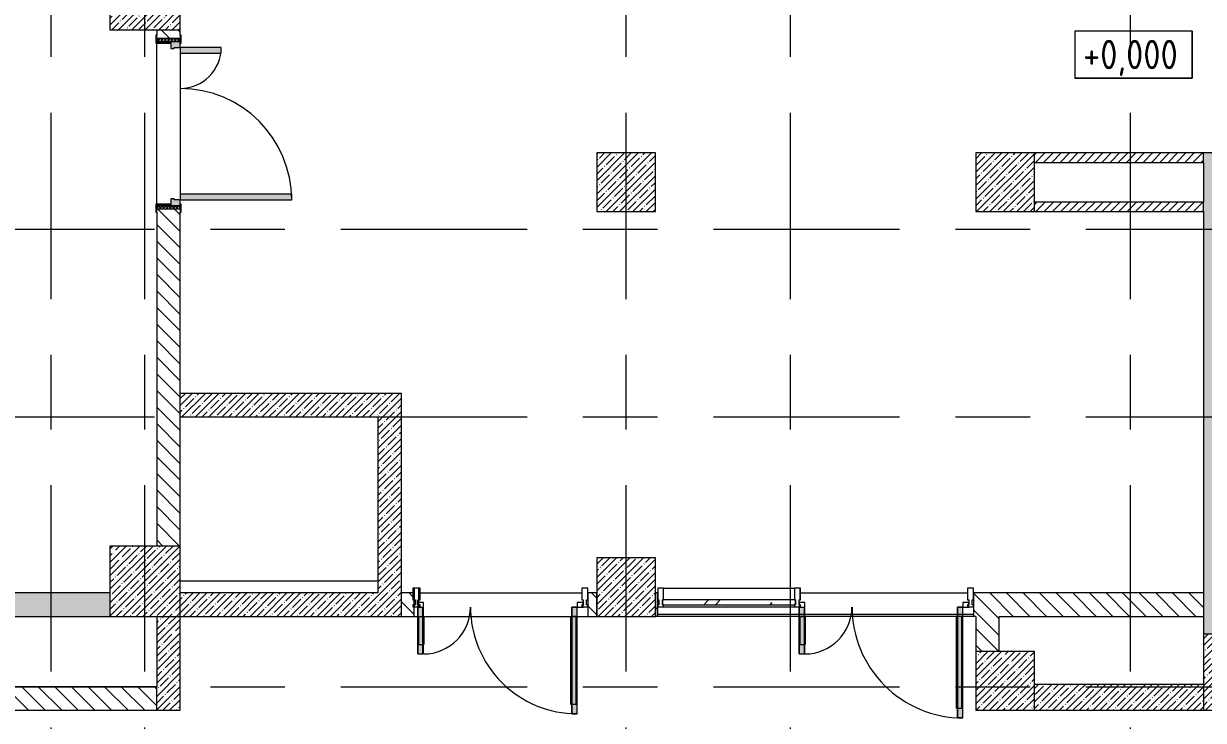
# Model space of a CAD drawing. Header units: millimetres. Extents: x 35143 to 244272, y -8553 to 29000.
# Drawn here: x 65425 to 75480, y 10814 to 16753 of the extents above; entities that cross this region are included whole.
import ezdxf

# ---------------------------------------------------------------- set-up
doc = ezdxf.new("R2010")
doc.units = ezdxf.units.MM
doc.linetypes.add('Осевая', pattern=[3175, 635, -476.25, 1587.5, -476.25])
for name, color, linetype, lineweight, true_color in [('A-DETL-GENF-1', 7, 'Continuous', 9, 0xaaaaaa), ('A-DETL-GENF-2', 7, 'Continuous', 9, 0xe2e2e2), ('A-DOOR-1', 7, 'Continuous', 9, 0xaaaaaa), ('A-DOOR-2', 7, 'Continuous', 9, 0xe2e2e2), ('A-DOOR-FRAM-1', 7, 'Continuous', 9, 0xe2e2e2), ('A-DOOR-FRAM-2', 7, 'Continuous', 9, 0xaaaaaa), ('A-FLOR-1', 7, 'Continuous', 9, 0xaaaaaa), ('I-WALL-1', 7, 'Continuous', 9, 0x787878)]:
    doc.layers.add(name, color=color, linetype=linetype, lineweight=lineweight, true_color=true_color)
for name, color, linetype, lineweight in [('A-GLAZ-CURT', 7, 'Continuous', 9), ('A-GLAZ-CWMG', 7, 'Continuous', 9), ('A-WALL-1', 7, 'Continuous', 13), ('G-ANNO-DIMS', 7, 'Continuous', 9), ('I-WALL', 7, 'Continuous', 9), ('S-COLS', 7, 'Continuous', 9), ('Оси-2', 7, 'Осевая', 9)]:
    doc.layers.add(name, color=color, linetype=linetype, lineweight=lineweight)
doc.styles.add('GOST Common', font='GOST_Common.ttf', dxfattribs={"width": 0.9, "height": 250})
pattern_1 = [(135, (0, 0), (-70.71068, -70.71068), [])]
pattern_2 = [(45, (0, 0), (-57.02463, 57.02463), []), (45, (57.025, 0), (-57.02463, 57.02463), [100.806, -20.161, 3.353, -16.808])]
pattern_3 = [(45, (0, 0), (-35.35534, 35.35534), [])]

# ---------------------------------------------------------------- blocks, each defined once
blk = doc.blocks.new('BSC_Колонна _Прямоугольная - 600х600-23205240-План монтажа стен и перегородок 2 этажа в осях 12-23')
at = {"layer": 'S-COLS'}
h = blk.add_hatch(dxfattribs=at)
h.set_pattern_fill('FP_15', color=256, style=0, pattern_type=2)
h.set_pattern_definition([(45, (-66460, -12000), (-57.02463, 57.02463), []), (45, (-66402.975, -12000), (-57.02463, 57.02463), [100.806, -20.161, 3.353, -16.808])])
h.paths.add_polyline_path([(-300, -300), (300, -300), (300, 300), (-300, 300)])
for p, q in [((300, 300), (-300, 300)), ((-300, 300), (-300, -300)), ((300, -300), (300, 300)), ((-300, -300), (300, -300))]:
    blk.add_line(p, q, dxfattribs=at)
blk = doc.blocks.new('BSC_Колонна _Прямоугольная - 600х600-V14-План монтажа стен и перегородок 2 этажа в осях 12-23')
at = {"layer": 'S-COLS'}
h = blk.add_hatch(dxfattribs=at)
h.set_pattern_fill('FP_16', color=256, style=0, pattern_type=2)
h.set_pattern_definition([(45, (-66460, -17000), (-57.02463, 57.02463), []), (45, (-66402.975, -17000), (-57.02463, 57.02463), [100.806, -20.161, 3.353, -16.808])])
h.paths.add_polyline_path([(-300, -300), (300, -300), (300, 300), (-300, 300)])
for p, q in [((300, 300), (-300, 300)), ((-300, 300), (-300, -300)), ((300, -300), (300, 300)), ((-300, -300), (300, -300))]:
    blk.add_line(p, q, dxfattribs=at)
blk = doc.blocks.new('110_Дверь_СКБ_2Ст - Д-6_л__ ДОО_Дв_1450x2100h_Дверь из раздевальной в коридор-25835678-План монтажа стен и перегородок 2 этажа в осях 12-23')
at = {"layer": 'A-DOOR-1'}
h = blk.add_hatch(dxfattribs=at)
h.set_pattern_fill('FP_25', color=256, style=0, pattern_type=2)
h.set_pattern_definition([(135, (1576.41, 164.685), (-14.14214, -14.14214), []), (225, (1576.41, 164.685), (14.14214, -14.14214), [])])
h.paths.add_polyline_path([(737.5, 100), (712.5, 100), (712.5, -100), (737.5, -100)])
at = {"layer": 'A-DOOR-2'}
for points in [[(662.5, 1050), (612.5, 1050), (612.5, 100), (662.5, 100), (662.5, 779.8)], [(-587.5, 100), (-587.5, 450), (-637.5, 450), (-637.5, 100)]]:
    blk.add_hatch(color=256, dxfattribs=at).paths.add_polyline_path(points)
h = blk.add_hatch(color=256, dxfattribs=at)
h.paths.add_polyline_path([(712.5, 100), (662.5, 100), (662.5, 50), (652.5, 50), (652.5, 20), (712.5, 20)])
h.paths.add_polyline_path([(-627.5, 20), (-627.5, 50), (-637.5, 50), (-637.5, 100), (-687.5, 100), (-687.5, 20)])
at = {"layer": 'A-DOOR-FRAM-1'}
for points in [[(-672.5, 100), (-672.5, 108), (-742.5, 108), (-742.5, 100)], [(767.5, 100), (767.5, 108), (697.5, 108), (697.5, 100)], [(-672.5, 20), (-687.5, 20), (-687.5, -100), (-672.5, -100)], [(712.5, 20), (697.5, 20), (697.5, -100), (712.5, -100)], [(-672.5, -100), (-742.5, -100), (-742.5, -108), (-672.5, -108)], [(767.5, -108), (767.5, -100), (697.5, -100), (697.5, -108)]]:
    blk.add_hatch(color=256, dxfattribs=at).paths.add_polyline_path(points)
at = {"layer": 'A-DOOR-FRAM-2'}
h = blk.add_hatch(dxfattribs=at)
h.set_pattern_fill('FP_26', color=256, style=0, pattern_type=2)
h.set_pattern_definition([(45, (-546.384, 164.685), (-14.1421, 14.1421), []), (135, (-546.384, 164.685), (-14.1421, -14.1421), [])])
h.paths.add_polyline_path([(-687.5, -100), (-687.5, 100), (-712.5, 100), (-712.5, -100)])
at = {"layer": 'A-DOOR-1'}
for p, q in [((662.5, 1050), (612.5, 1050)), ((612.5, 1050), (612.5, 100)), ((662.5, 100), (662.5, 1050)), ((-637.5, 450), (-637.5, 100)), ((-587.5, 450), (-637.5, 450)), ((-587.5, 100), (-587.5, 450)), ((-637.5, 100), (-587.5, 100)), ((612.5, 100), (662.5, 100))]:
    blk.add_line(p, q, dxfattribs=at)
for centre, radius, start, end in [((662.5, 100), 950, 90, 180), ((-637.5, 100), 350, 360, 90)]:
    blk.add_arc(centre, radius, start, end, dxfattribs=at)
at = {"layer": 'A-DOOR-FRAM-2'}
for p, q in [((-672.5, 108), (-742.5, 108)), ((-742.5, 108), (-742.5, 100)), ((-672.5, 100), (-672.5, 108)), ((767.5, 108), (697.5, 108)), ((697.5, 108), (697.5, 100)), ((767.5, 100), (767.5, 108)), ((-742.5, 100), (-672.5, 100)), ((-687.5, 100), (-712.5, 100)), ((-712.5, 100), (-712.5, -100)), ((-637.5, 100), (-687.5, 100)), ((-687.5, 100), (-687.5, 20)), ((-687.5, -100), (-687.5, 100)), ((-687.5, 20), (-627.5, 20)), ((-672.5, 20), (-687.5, 20)), ((-687.5, 20), (-687.5, -100)), ((-672.5, -100), (-672.5, 20)), ((-637.5, 50), (-637.5, 100)), ((-627.5, 50), (-637.5, 50)), ((-627.5, 20), (-627.5, 50)), ((662.5, 50), (652.5, 50)), ((652.5, 50), (652.5, 20)), ((652.5, 20), (712.5, 20)), ((662.5, 100), (662.5, 50)), ((712.5, 100), (662.5, 100)), ((697.5, 100), (767.5, 100)), ((712.5, 20), (697.5, 20)), ((697.5, 20), (697.5, -100)), ((712.5, 20), (712.5, 100)), ((737.5, 100), (712.5, 100)), ((712.5, 100), (712.5, -100)), ((712.5, -100), (712.5, 20)), ((737.5, -100), (737.5, 100)), ((-672.5, -100), (-742.5, -100)), ((-742.5, -100), (-742.5, -108)), ((-712.5, -100), (-687.5, -100)), ((-687.5, -100), (-672.5, -100)), ((-672.5, -108), (-672.5, -100)), ((697.5, -100), (712.5, -100)), ((767.5, -100), (697.5, -100)), ((697.5, -100), (697.5, -108)), ((712.5, -100), (737.5, -100)), ((767.5, -108), (767.5, -100)), ((-742.5, -108), (-672.5, -108)), ((697.5, -108), (767.5, -108))]:
    blk.add_line(p, q, dxfattribs=at)
blk = doc.blocks.new('BSC_Колонна _Прямоугольная - 650х500-23287315-План монтажа стен и перегородок 2 этажа в осях 12-23')
at = {"layer": 'S-COLS'}
h = blk.add_hatch(dxfattribs=at)
h.set_pattern_fill('FP_42', color=256, style=0, pattern_type=2)
h.set_pattern_definition([(135, (11225, -75730), (-57.02463, -57.02463), []), (135, (11225, -75672.975), (-57.02463, -57.02463), [100.806, -20.161, 3.353, -16.808])])
h.paths.add_polyline_path([(325, -99), (325, 250), (-325, 250), (-325, -250), (325, -250)])
for p, q in [((325, 250), (-325, 250)), ((-325, 250), (-325, -250)), ((325, -250), (325, 250)), ((-325, -250), (325, -250))]:
    blk.add_line(p, q, dxfattribs=at)
blk = doc.blocks.new('BSC_Колонна _Прямоугольная - 500х500-V29-План монтажа стен и перегородок 2 этажа в осях 12-23')
at = {"layer": 'S-COLS'}
h = blk.add_hatch(dxfattribs=at)
h.set_pattern_fill('FP_43', color=256, style=0, pattern_type=2)
h.set_pattern_definition([(45, (-73790, -11150), (-57.02463, 57.02463), []), (45, (-73732.975, -11150), (-57.02463, 57.02463), [100.806, -20.161, 3.353, -16.808])])
h.paths.add_polyline_path([(-250, -250), (250, -250), (250, 250), (-250, 250)])
for p, q in [((250, 250), (-250, 250)), ((-250, 250), (-250, -250)), ((250, -250), (250, 250)), ((-250, -250), (250, -250))]:
    blk.add_line(p, q, dxfattribs=at)
blk = doc.blocks.new('BSC_Колонна _Прямоугольная - 500х500-V30-План монтажа стен и перегородок 2 этажа в осях 12-23')
at = {"layer": 'S-COLS'}
h = blk.add_hatch(dxfattribs=at)
h.set_pattern_fill('FP_44', color=256, style=0, pattern_type=2)
h.set_pattern_definition([(45, (-70560, -15400), (-57.02463, 57.02463), []), (45, (-70502.975, -15400), (-57.02463, 57.02463), [100.806, -20.161, 3.353, -16.808])])
h.paths.add_polyline_path([(-250, -250), (250, -250), (250, 250), (-250, 250), (-250, -11)])
for p, q in [((250, 250), (-250, 250)), ((-250, 250), (-250, -250)), ((250, -250), (250, 250)), ((-250, -250), (250, -250))]:
    blk.add_line(p, q, dxfattribs=at)
blk = doc.blocks.new('BSC_Колонна _Прямоугольная - 500х500-V31-План монтажа стен и перегородок 2 этажа в осях 12-23')
at = {"layer": 'S-COLS'}
h = blk.add_hatch(dxfattribs=at)
h.set_pattern_fill('FP_45', color=256, style=0, pattern_type=2)
h.set_pattern_definition([(45, (-73790, -15400), (-57.02463, 57.02463), []), (45, (-73732.975, -15400), (-57.02463, 57.02463), [100.806, -20.161, 3.353, -16.808])])
h.paths.add_polyline_path([(-250, -250), (250, -250), (250, 250), (-250, 250), (-250, -11)])
for p, q in [((250, 250), (-250, 250)), ((-250, 250), (-250, -250)), ((250, -250), (250, 250)), ((-250, -250), (250, -250))]:
    blk.add_line(p, q, dxfattribs=at)
blk = doc.blocks.new('Прямоугольный импост - Импост структурный с накладкой - 160мм Темный-33326475-План монтажа стен и перегородок 2 этажа в осях 12-23')
at = {"layer": 'A-GLAZ-CWMG'}
for p, q in [((-50, 40), (-50, 140)), ((-50, 140), (0, 140)), ((0, 140), (0, 40)), ((-40, 40), (-50, 40)), ((-50, -17), (-50, 0)), ((-50, 0), (-40, 0)), ((-40, 0), (-40, 40)), ((-10, 40), (-10, 0)), ((0, 40), (-10, 40)), ((-10, 0), (0, 0)), ((0, 0), (0, -17)), ((0, -17), (-50, -17))]:
    blk.add_line(p, q, dxfattribs=at)
blk = doc.blocks.new('Дверь_Витражная_остекление_ - ВВ-6 остекление-32274838-План монтажа стен и перегородок 2 этажа в осях 12-23')
at = {"layer": 'A-DETL-GENF-2'}
for points in [[(-655, 930), (-655, 20), (-610, 20), (-610, 930)], [(660, 420), (660, 20), (705, 20), (705, 420)]]:
    blk.add_hatch(color=256, dxfattribs=at).paths.add_polyline_path(points)
at = {"layer": 'A-DETL-GENF-1'}
for p, q in [((-655, 930), (-610, 930)), ((-655, 930), (-655, 20)), ((-610, 930), (-655, 930)), ((-655, 930), (-655, 20)), ((-610, 930), (-610, 20)), ((-610, 20), (-610, 930)), ((-655, 850), (-610, 850)), ((-645, 850), (-645, 100)), ((-601, 850), (-601, 100)), ((705, 420), (660, 420)), ((660, 420), (660, 20)), ((705, 420), (660, 420)), ((660, 420), (660, 20)), ((705, 420), (705, 20)), ((705, 20), (705, 420)), ((651, 340), (651, 100)), ((705, 340), (660, 340)), ((695, 340), (695, 100)), ((-655, 100), (-610, 100)), ((-610, 20), (-655, 20)), ((-655, 20), (-610, 20)), ((705, 100), (660, 100))]:
    blk.add_line(p, q, dxfattribs=at)
at = {"layer": 'A-DOOR-1'}
for p, q in [((-655, 930), (-655, 20)), ((655, 420), (655, 20)), ((-655, 20), (-705, 20)), ((-705, 20), (-705, -20)), ((-655, -20), (-655, 20)), ((705, 20), (655, 20)), ((655, 20), (655, -20)), ((705, -20), (705, 20)), ((-705, -20), (-655, -20)), ((655, -20), (705, -20))]:
    blk.add_line(p, q, dxfattribs=at)
for centre, radius, start, end in [((-655, 20), 910, 360, 90), ((655, 20), 400, 90, 180)]:
    blk.add_arc(centre, radius, start, end, dxfattribs=at)
blk = doc.blocks.new('Прямоугольный импост - Импост структурный с накладкой - 160мм Темный-33326241-План монтажа стен и перегородок 2 этажа в осях 12-23')
at = {"layer": 'A-GLAZ-CWMG'}
for p, q in [((-25, 40), (-25, 140)), ((-25, 140), (25, 140)), ((25, 140), (25, 40)), ((-15, 40), (-25, 40)), ((-25, -17), (-25, 0)), ((-25, 0), (-15, 0)), ((-15, 0), (-15, 40)), ((15, 40), (15, 0)), ((25, 40), (15, 40)), ((15, 0), (25, 0)), ((25, 0), (25, -17)), ((25, -17), (-25, -17))]:
    blk.add_line(p, q, dxfattribs=at)
blk = doc.blocks.new('Прямоугольный импост - Импост структурный с накладкой - 160мм Темный-33326242-План монтажа стен и перегородок 2 этажа в осях 12-23')
at = {"layer": 'A-GLAZ-CWMG'}
for p, q in [((0, 140), (-50, 140)), ((-50, 140), (-50, 40)), ((0, 40), (0, 140)), ((-50, 40), (-40, 40)), ((-40, 0), (-50, 0)), ((-50, 0), (-50, -17)), ((-40, 40), (-40, 0)), ((-10, 0), (-10, 40)), ((-10, 40), (0, 40)), ((0, 0), (-10, 0)), ((0, -17), (0, 0)), ((-50, -17), (0, -17))]:
    blk.add_line(p, q, dxfattribs=at)
blk = doc.blocks.new('Прямоугольный импост - Импост структурный с накладкой - 160мм Темный-33326237-План монтажа стен и перегородок 2 этажа в осях 12-23')
at = {"layer": 'A-GLAZ-CWMG'}
for p, q in [((-50, 40), (-50, 140)), ((-50, 140), (0, 140)), ((0, 140), (0, 40)), ((-40, 40), (-50, 40)), ((-50, -17), (-50, 0)), ((-50, 0), (-40, 0)), ((-40, 0), (-40, 40)), ((-10, 40), (-10, 0)), ((0, 40), (-10, 40)), ((-10, 0), (0, 0)), ((0, 0), (0, -17)), ((0, -17), (-50, -17))]:
    blk.add_line(p, q, dxfattribs=at)
blk = doc.blocks.new('Дверь_Витражная_остекление_ - В-18-32468702-План монтажа стен и перегородок 2 этажа в осях 12-23')
at = {"layer": 'A-DETL-GENF-2'}
for points in [[(-628, 965), (-673, 965), (-673, 20), (-628, 20), (-628, 56)], [(678, 420), (678, 20), (723, 20), (723, 420)]]:
    blk.add_hatch(color=256, dxfattribs=at).paths.add_polyline_path(points)
at = {"layer": 'A-DETL-GENF-1'}
for p, q in [((-673, 965), (-628, 965)), ((-673, 965), (-673, 20)), ((-628, 965), (-673, 965)), ((-673, 965), (-673, 20)), ((-628, 965), (-628, 20)), ((-628, 20), (-628, 965)), ((-673, 885), (-628, 885)), ((-663, 885), (-663, 100)), ((-619, 885), (-619, 100)), ((723, 420), (678, 420)), ((678, 420), (678, 20)), ((723, 420), (678, 420)), ((678, 420), (678, 20)), ((723, 420), (723, 20)), ((723, 20), (723, 420)), ((669, 340), (669, 100)), ((723, 340), (678, 340)), ((713, 340), (713, 100)), ((-673, 100), (-628, 100)), ((-628, 20), (-673, 20)), ((-673, 20), (-628, 20)), ((723, 100), (678, 100))]:
    blk.add_line(p, q, dxfattribs=at)
at = {"layer": 'A-DOOR-1'}
for p, q in [((-673, 965), (-673, 20)), ((673, 420), (673, 20)), ((-673, 20), (-723, 20)), ((-723, 20), (-723, -20)), ((-673, -20), (-673, 20)), ((723, 20), (673, 20)), ((673, 20), (673, -20)), ((723, -20), (723, 20)), ((-723, -20), (-673, -20)), ((673, -20), (723, -20))]:
    blk.add_line(p, q, dxfattribs=at)
for centre, radius, start, end in [((-673, 20), 945, 360, 90), ((673, 20), 400, 90, 180)]:
    blk.add_arc(centre, radius, start, end, dxfattribs=at)
blk = doc.blocks.new('Системная панель - Стекло - 40мм-32468815-План монтажа стен и перегородок 2 этажа в осях 12-23')
at = {"layer": 'A-GLAZ-CURT'}
h = blk.add_hatch(dxfattribs=at)
h.set_pattern_fill('FP_62', color=256, style=0, pattern_type=2)
h.set_pattern_definition([(225, (71537, 11700), (282.8427, -282.8427), [200, -600]), (225, (71737, 11800), (282.8427, -282.8427), [600, -200]), (225, (71337, 11900), (282.8427, -282.8427), [200, -600])])
h.paths.add_polyline_path([(-567, 0), (-567, -40), (567, -40), (567, 0), (-371, 0)])
for p, q in [((567, 0), (-567, 0)), ((-567, 0), (-567, -40)), ((567, -40), (567, 0)), ((-567, -40), (567, -40))]:
    blk.add_line(p, q, dxfattribs=at)
blk = doc.blocks.new('Прямоугольный импост - Импост структурный с накладкой - 160мм Темный-33326239-План монтажа стен и перегородок 2 этажа в осях 12-23')
at = {"layer": 'A-GLAZ-CWMG'}
for p, q in [((-25, 40), (-25, 140)), ((-25, 140), (25, 140)), ((25, 140), (25, 40)), ((-15, 40), (-25, 40)), ((-25, -17), (-25, 0)), ((-25, 0), (-15, 0)), ((-15, 0), (-15, 40)), ((15, 40), (15, 0)), ((25, 40), (15, 40)), ((15, 0), (25, 0)), ((25, 0), (25, -17)), ((25, -17), (-25, -17))]:
    blk.add_line(p, q, dxfattribs=at)
blk = doc.blocks.new('Прямоугольный импост - Импост структурный с накладкой - 160мм Темный-32468813-План монтажа стен и перегородок 2 этажа в осях 12-23')
at = {"layer": 'A-GLAZ-CWMG'}
for p, q in [((70880, 11940), (71994, 11940)), ((70880, 11783), (71994, 11783))]:
    blk.add_line(p, q, dxfattribs=at)
blk = doc.blocks.new('Высотные отметки - 10х4_h_-17668695-План монтажа стен и перегородок 2 этажа в осях 12-23')
at = {"layer": 'G-ANNO-DIMS'}
for p, q in [((-5, 4), (-5, 0)), ((5, 4), (-5, 4)), ((5, 4), (-5, 4)), ((-5, 4), (-5, 0)), ((5, 4), (5, 0)), ((5, 0), (5, 4)), ((5, 0), (-5, 0)), ((-5, 0), (5, 0))]:
    blk.add_line(p, q, dxfattribs=at)

msp = doc.modelspace()

# ---------------------------------------------------------------- hatches: boundary and pattern name
at = {"layer": 'I-WALL'}
h = msp.add_hatch(dxfattribs=at)
h.set_pattern_fill('FP_19', color=256, style=0, pattern_type=2)
h.set_pattern_definition(pattern_1)
h.paths.add_polyline_path([(66760, 12300), (66760, 15175), (66560, 15175), (66560, 12300)])
h.paths.add_polyline_path([(66760, 16625), (66760, 16700), (66560, 16700), (66560, 16625)])
h.paths.add_polyline_path([(66560, 17300), (66760, 17300), (66760, 22700), (66560, 22700), (66560, 17705.4)])
h.paths.add_polyline_path([(66760, 23300), (66760, 24050), (66560, 24050), (66560, 23300)])
h.paths.add_polyline_path([(66711.6, 25950), (66760, 25950), (66760, 26500), (66560, 26500), (66560, 25950)])
h = msp.add_hatch(dxfattribs=at)
h.set_pattern_fill('FP_22', color=256, style=0, pattern_type=2)
h.set_pattern_definition(pattern_3)
h.paths.add_polyline_path([(75480, 15570), (75480, 15650), (74040, 15650), (74040, 15570)])
h = msp.add_hatch(dxfattribs=at)
h.set_pattern_fill('FP_22', color=256, style=0, pattern_type=2)
h.set_pattern_definition(pattern_3)
h.paths.add_polyline_path([(75480, 15150), (75480, 15230), (74040, 15230), (74040, 15150)])
h = msp.add_hatch(dxfattribs=at)
h.set_pattern_fill('FP_17', color=256, style=0, pattern_type=2)
h.set_pattern_definition(pattern_2)
h.paths.add_polyline_path([(68445, 13400), (68645, 13400), (68645, 13600), (66760, 13600), (66760, 13400), (67439.8, 13400)])
h = msp.add_hatch(dxfattribs=at)
h.set_pattern_fill('FP_17', color=256, style=0, pattern_type=2)
h.set_pattern_definition(pattern_2)
h.paths.add_polyline_path([(68445, 11700), (68645, 11700), (68645, 13400), (68445, 13400), (68445, 11900)])
h = msp.add_hatch(dxfattribs=at)
h.set_pattern_fill('FP_17', color=256, style=0, pattern_type=2)
h.set_pattern_definition(pattern_2)
h.paths.add_polyline_path([(63260, 11700), (66160, 11700), (66160, 11900), (60760, 11900), (60760, 11700), (63180, 11700)])
h.paths.add_polyline_path([(59430.4, 11700), (60160, 11700), (60160, 11900), (54760, 11900), (54760, 11700), (59340, 11700)])
h = msp.add_hatch(dxfattribs=at)
h.set_pattern_fill('FP_17', color=256, style=0, pattern_type=2)
h.set_pattern_definition(pattern_2)
h.paths.add_polyline_path([(68445, 11700), (68445, 11900), (66760, 11900), (66760, 11700), (68167.9, 11700)])
h = msp.add_hatch(dxfattribs=at)
h.set_pattern_fill('FP_19', color=256, style=0, pattern_type=2)
h.set_pattern_definition(pattern_1)
h.paths.add_polyline_path([(75480, 11700), (75480, 11900), (73520, 11900), (73520, 11700), (75449.1, 11700)])
h.paths.add_polyline_path([(70310, 11700), (70310, 11900), (70234, 11900), (70234, 11700)])
h.paths.add_polyline_path([(70830, 11700), (70830, 11900), (70810, 11900), (70810, 11700)])
h.paths.add_polyline_path([(68754, 11700), (68754, 11900), (68645, 11900), (68645, 11700)])
h = msp.add_hatch(dxfattribs=at)
h.set_pattern_fill('FP_17', color=256, style=0, pattern_type=2)
h.set_pattern_definition(pattern_2)
h.paths.add_polyline_path([(66560, 10900), (66760, 10900), (66760, 11700), (66560, 11700), (66560, 11100)])
h = msp.add_hatch(dxfattribs=at)
h.set_pattern_fill('FP_19', color=256, style=0, pattern_type=2)
h.set_pattern_definition(pattern_1)
h.paths.add_polyline_path([(73740, 11400), (73740, 11700), (73540, 11700), (73540, 11400)])
h = msp.add_hatch(dxfattribs=at)
h.set_pattern_fill('FP_19', color=256, style=0, pattern_type=2)
h.set_pattern_definition(pattern_1)
h.paths.add_polyline_path([(66560, 10900), (66560, 11100), (62160, 11100), (62160, 10900), (65983.5, 10900)])
h = msp.add_hatch(dxfattribs=at)
h.set_pattern_fill('FP_17', color=256, style=0, pattern_type=2)
h.set_pattern_definition(pattern_2)
h.paths.add_polyline_path([(75480, 10900), (75480, 11120), (74040, 11120), (74040, 10900), (75449.1, 10900)])
at = {"layer": 'I-WALL-1'}
h = msp.add_hatch(dxfattribs=at)
h.set_pattern_fill('FP_27', color=256, style=0, pattern_type=2)
h.set_pattern_definition([(135, (0, 0), (-75.43415, -75.43415), [106.68, -17.78, 3.556, -17.78]), (135, (0, 75.39), (-75.43415, -75.43415), []), (50, (0, 0), (127.52922, -11.15758), [13.335, -146.685]), (355, (0, 0), (-24.66966, 133.74002), [10.668, -117.348]), (100.451, (10.63, -0.93), (102.85973, 122.58178), [11.333, -124.663]), (46.184, (0, 35.56), (189.75516, -29.43036), [20.002, -220.027]), (96.636, (15.81, 33.1), (166.1822, 173.1996), [17, -186.995]), (351.184, (0, 35.56), (166.18393, 173.19757), [16.002, -176.022]), (21, (17.78, 26.67), (106.13027, -71.58603), [13.335, -146.685]), (326, (17.78, 26.67), (43.26188, 128.93175), [10.668, -117.348]), (71.451, (26.62, 20.7), (149.39198, 57.34505), [11.333, -124.663]), (37.5, (0, 0), (2.162228, 59.188357), [3.353, -112.573, 3.353, -115.773, -117.792]), (37.5, (0, 0), (2.162228, 59.188357), [-235.052, 3.353, -114.44]), (7.5, (0, 0), (46.773857, 70.12615), [3.353, -64.567, 3.353, -109.906, -44.894]), (7.5, (0, 0), (46.773857, 70.12615), [-181.178, 3.353, -41.542]), (327.5, (-39.65, 0), (94.91367, -4.010093), [3.353, -41.097, 3.353, -135.331, -184.023]), (327.5, (-39.65, 0), (94.91367, -4.010093), [-183.134, 3.353, -180.67]), (317.5, (-57.43, 0), (103.69057, 17.79882), [3.353, -54.432, 3.353, -88.748, -130.683]), (317.5, (-57.43, 0), (103.69057, 17.79882), [-149.885, 3.353, -127.33])])
h.paths.add_polyline_path([(75560, 11550), (75560, 15650), (75480, 15650), (75480, 11550)])
at = {"layer": 'S-COLS'}
h = msp.add_hatch(dxfattribs=at)
h.set_pattern_fill('FP_17', color=256, style=0, pattern_type=2)
h.set_pattern_definition(pattern_2)
h.paths.add_polyline_path([(70352.2, 11700), (70810, 11700), (70810, 12200), (70310, 12200), (70310, 11700)])

# ---------------------------------------------------------------- linework, layer by layer
at = {"layer": 'A-FLOR-1'}
for p, q in [((68445, 12000), (66760, 12000)), ((70830, 11720), (73520, 11720))]:
    msp.add_line(p, q, dxfattribs=at)
at = {"layer": 'A-WALL-1'}
for p, q in [((75480, 15570), (75480, 15650)), ((75480, 15150), (75480, 15230)), ((68645, 11700), (68645, 11900)), ((66560, 10900), (66560, 11100))]:
    msp.add_line(p, q, dxfattribs=at)
at = {"layer": 'I-WALL'}
for p, q in [((66560, 16700), (66560, 16655)), ((66760, 16655), (66760, 16700)), ((66560, 15215), (66560, 16585)), ((66760, 16500), (66760, 15300)), ((75994.8, 15650), (74040, 15650)), ((74040, 15570), (75480, 15570)), ((75480, 15570), (75480, 15230)), ((75480, 15230), (74040, 15230)), ((66560, 15145), (66560, 12300)), ((66760, 12300), (66760, 15145)), ((74040, 15150), (75480, 15150)), ((75480, 15150), (75480, 11550)), ((68645, 13600), (66760, 13600)), ((68645, 11900), (68645, 13600)), ((66760, 13400), (68445, 13400)), ((68445, 13400), (68445, 11900)), ((66160, 11900), (60760, 11900)), ((68445, 11900), (66760, 11900)), ((68754, 11900), (68645, 11900)), ((68754, 11700), (68754, 11900)), ((68804, 11900), (70184, 11900)), ((70310, 11900), (70234, 11900)), ((70234, 11900), (70234, 11700)), ((70310, 11700), (70310, 11900)), ((70830, 11900), (70810, 11900)), ((70810, 11900), (70810, 11700)), ((70830, 11700), (70830, 11900)), ((72045, 11900), (73470, 11900)), ((75480, 11900), (73520, 11900)), ((73520, 11900), (73520, 11700)), ((64460, 11700), (66160, 11700)), ((66560, 11700), (66560, 11100)), ((66760, 10900), (66760, 11700)), ((66760, 11700), (70310, 11700)), ((73540, 11700), (70810, 11700)), ((73540, 11700), (73540, 11400)), ((73740, 11700), (75480, 11700)), ((73740, 11400), (73740, 11700)), ((66560, 11100), (64460, 11100)), ((75480, 11120), (74040, 11120)), ((61960, 10900), (66760, 10900)), ((74040, 10900), (75480, 10900))]:
    msp.add_line(p, q, dxfattribs=at)
at = {"layer": 'S-COLS'}
for p, q in [((70810, 12200), (70310, 12200)), ((70310, 12200), (70310, 11900)), ((70810, 11900), (70810, 12200)), ((70310, 11900), (70310, 11700)), ((70810, 11700), (70810, 11900)), ((70310, 11700), (70810, 11700))]:
    msp.add_line(p, q, dxfattribs=at)
at = {"layer": 'Оси-2'}
for p, q in [((65660, 593.7), (65660, 24898.1)), ((66460, 593.7), (66460, 24898.1)), ((70560, 593.7), (70560, 24898.1)), ((71960, 593.7), (71960, 24898.1)), ((74860, 593.7), (74860, 24898.1)), ((38442.5, 15000), (81650, 15000)), ((38442.5, 13400), (81650, 13400)), ((38442.5, 11100), (82250, 11100))]:
    msp.add_line(p, q, dxfattribs=at)

# ---------------------------------------------------------------- block references
at = {"layer": 'A-DOOR-1'}
for name, p, rotation in [('110_Дверь_СКБ_2Ст - Д-6_л__ ДОО_Дв_1450x2100h_Дверь из раздевальной в коридор-25835678-План монтажа стен и перегородок 2 этажа в осях 12-23', (66660, 15912.5), 269.9999999999999), ('Дверь_Витражная_остекление_ - ВВ-6 остекление-32274838-План монтажа стен и перегородок 2 этажа в осях 12-23', (69489, 11800), 180), ('Дверь_Витражная_остекление_ - В-18-32468702-План монтажа стен и перегородок 2 этажа в осях 12-23', (72757.5, 11800), 180)]:
    msp.add_blockref(name, p, dxfattribs=dict(at, rotation=rotation))
at = {"layer": 'A-GLAZ-CURT', "rotation": 180}
msp.add_blockref('Системная панель - Стекло - 40мм-32468815-План монтажа стен и перегородок 2 этажа в осях 12-23', (71437, 11800), dxfattribs=at)
at = {"layer": 'A-GLAZ-CWMG', "extrusion": (0, 0, -1)}
for name, p in [('Прямоугольный импост - Импост структурный с накладкой - 160мм Темный-33326241-План монтажа стен и перегородок 2 этажа в осях 12-23', (-68769, 11800)), ('Прямоугольный импост - Импост структурный с накладкой - 160мм Темный-33326475-План монтажа стен и перегородок 2 этажа в осях 12-23', (-68754, 11800)), ('Прямоугольный импост - Импост структурный с накладкой - 160мм Темный-33326237-План монтажа стен и перегородок 2 этажа в осях 12-23', (-70830, 11800)), ('Прямоугольный импост - Импост структурный с накладкой - 160мм Темный-33326239-План монтажа стен и перегородок 2 этажа в осях 12-23', (-72019, 11800)), ('Прямоугольный импост - Импост структурный с накладкой - 160мм Темный-33326241-План монтажа стен и перегородок 2 этажа в осях 12-23', (-72020, 11800))]:
    msp.add_blockref(name, p, dxfattribs=at)
at = {"layer": 'A-GLAZ-CWMG'}
for name, p in [('Прямоугольный импост - Импост структурный с накладкой - 160мм Темный-33326242-План монтажа стен и перегородок 2 этажа в осях 12-23', (70234, 11800)), ('Прямоугольный импост - Импост структурный с накладкой - 160мм Темный-32468813-План монтажа стен и перегородок 2 этажа в осях 12-23', (0, 0)), ('Прямоугольный импост - Импост структурный с накладкой - 160мм Темный-33326242-План монтажа стен и перегородок 2 этажа в осях 12-23', (73520, 11800))]:
    msp.add_blockref(name, p, dxfattribs=at)
at = {"layer": 'G-ANNO-DIMS', "xscale": 99.99999999999993, "yscale": 99.99999999999993, "zscale": 99.99999999999993}
msp.add_blockref('Высотные отметки - 10х4_h_-17668695-План монтажа стен и перегородок 2 этажа в осях 12-23', (74883.1, 16287.4), dxfattribs=at)
at = {"layer": 'S-COLS'}
for name, p in [('BSC_Колонна _Прямоугольная - 600х600-V14-План монтажа стен и перегородок 2 этажа в осях 12-23', (66460, 17000)), ('BSC_Колонна _Прямоугольная - 500х500-V30-План монтажа стен и перегородок 2 этажа в осях 12-23', (70560, 15400)), ('BSC_Колонна _Прямоугольная - 500х500-V31-План монтажа стен и перегородок 2 этажа в осях 12-23', (73790, 15400)), ('BSC_Колонна _Прямоугольная - 600х600-23205240-План монтажа стен и перегородок 2 этажа в осях 12-23', (66460, 12000)), ('BSC_Колонна _Прямоугольная - 500х500-V29-План монтажа стен и перегородок 2 этажа в осях 12-23', (73790, 11150))]:
    msp.add_blockref(name, p, dxfattribs=at)
at = {"layer": 'S-COLS', "rotation": 270.0000000000007}
msp.add_blockref('BSC_Колонна _Прямоугольная - 650х500-23287315-План монтажа стен и перегородок 2 этажа в осях 12-23', (75730, 11225), dxfattribs=at)

# ---------------------------------------------------------------- texts
at = {"layer": 'G-ANNO-DIMS', "insert": (74454.4, 16614.1), "char_height": 250, "width": 1028.823, "attachment_point": 1, "line_spacing_factor": 1.022761, "style": 'GOST Common'}
msp.add_mtext('+0,000', dxfattribs=at)

doc.saveas('drawing.dxf')
